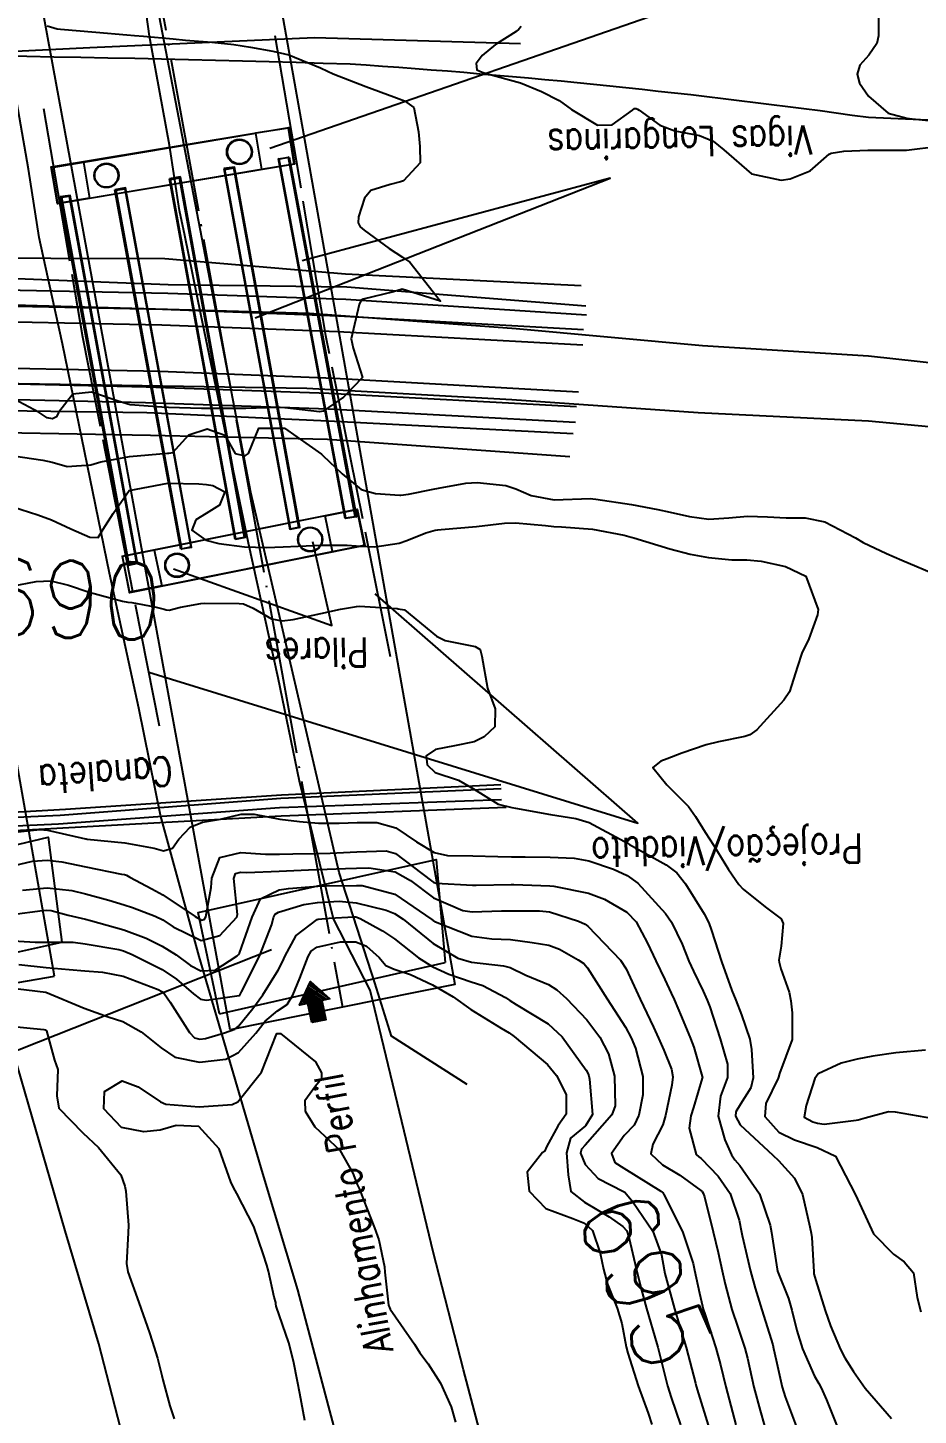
# Model space of a CAD drawing. Header units: metres. Extents: x 292545 to 299085, y 7450245 to 7463078.
# Drawn here: x 294001.4 to 294047.5, y 7462751.7 to 7462823.5 of the extents above; entities that cross this region are included whole.
import ezdxf
from ezdxf.enums import TextEntityAlignment as Align

# ---------------------------------------------------------------- set-up
doc = ezdxf.new("R2010")
doc.units = ezdxf.units.M
for name, pattern in [('CENTER', [2, 1.25, -0.25, 0.25, -0.25]), ('CONTINUO', [0]), ('TRACEJADO', [8.7, 8, -0.7]), ('TRACO-PONTO', [9.4, 8, -0.7, 0, -0.7])]:
    doc.linetypes.add(name, pattern=pattern)
for name, color, linetype in [('ALINHAMENTO_SEÇÃO', 45, 'CONTINUO'), ('ARGAMASSADO', 255, 'CONTINUO'), ('BORDO', 45, 'CONTINUO'), ('CANALETA', 151, 'Continuous'), ('Cotas', 45, 'Continuous'), ('Curvas de Nivel 1m', 11, 'Continuous'), ('Curvas de Nivel 5m', 15, 'Continuous'), ('EIXO', 45, 'CENTER'), ('LASTRO', 45, 'Continuous'), ('Linha Férrea', 20, 'Continuous'), ('PILAR', 45, 'Continuous'), ('Pontes e viadutos', 190, 'Continuous'), ('TEXTO', 45, 'Continuous'), ('TRILHO', 45, 'Continuous'), ('VIADUTO', 190, 'Continuous'), ('Vias Primárias', 230, 'Continuous'), ('VIGA', 190, 'Continuous')]:
    doc.layers.add(name, color=color, linetype=linetype)
doc.styles.add('ROMANS', font='romans', dxfattribs={"height": 0.2})
doc.styles.add('Style-STANDARD', font='STANDARD.shx')

msp = doc.modelspace()

# ---------------------------------------------------------------- hatches: boundary and pattern name
at = {"layer": 'TEXTO'}
msp.add_hatch(color=256, dxfattribs=at).paths.add_polyline_path([(294016.108, 7462771.971), (294015.901, 7462772.965), (294015.481, 7462772.877), (294016.042, 7462774.101), (294017.046, 7462773.203), (294016.625, 7462773.115), (294016.831, 7462772.122)])

# ---------------------------------------------------------------- linework, layer by layer
at = {"layer": 'ALINHAMENTO_SEÇÃO', "linetype": 'TRACO-PONTO', "flags": 128}
msp.add_lwpolyline([(294005.443, 7462840.55), (294017.697, 7462772.77)], dxfattribs=at)
at = {"layer": 'ARGAMASSADO', "linetype": 'CONTINUO'}
for points in [[(293990.593, 7462773.332, 694.831), (293989.61, 7462778.497, 690.963), (294002.474, 7462781.559, 690.577), (294003.181, 7462776.136, 694.713)], [(294011.333, 7462772.424, 694.298), (294010.228, 7462777.675, 690.941), (294022.551, 7462780.404, 690.141), (294023.003, 7462775.084, 694.278)], [(293990.593, 7462773.332, 694.831), (294003.181, 7462776.136, 694.713)], [(294011.333, 7462772.424, 694.298), (294023.003, 7462775.084, 694.278)]]:
    msp.add_polyline3d(points, dxfattribs=at)
at = {"layer": 'BORDO', "linetype": 'CONTINUO'}
msp.add_polyline3d([(293968.031, 7462821.498, 689.92), (293981.187, 7462821.826, 688.918), (293993.397, 7462821.874, 688.12), (294004.631, 7462822.432, 687.732), (294016.249, 7462822.941, 687.309), (294026.901, 7462822.635, 687.127)], dxfattribs=at)
at = {"layer": 'CANALETA', "linetype": 'CONTINUO'}
for points in [[(293984.572, 7462781.852, 690.82), (294003.091, 7462782.707, 689.889), (294014.51, 7462783.582, 689.617), (294025.911, 7462784.078, 689.161)], [(293984.575, 7462781.952, 691.026), (294003.364, 7462783.023, 690.274), (294014.55, 7462783.762, 689.979), (294025.887, 7462784.299, 689.537)], [(293984.534, 7462781.39, 690.988), (294003.008, 7462782.265, 689.944), (294014.435, 7462783.097, 689.625), (294025.918, 7462783.513, 689.178)], [(293984.449, 7462781.007, 691.324), (294002.929, 7462782.026, 690.339), (294014.519, 7462782.671, 690.004), (294026.158, 7462783.118, 689.525)]]:
    msp.add_polyline3d(points, dxfattribs=at)
at = {"layer": 'Curvas de Nivel 1m', "flags": 128}
for points, elevation in [([(294045.419, 7462824.575), (294045.417, 7462823.035), (294045.336, 7462822.637), (294044.928, 7462822.041), (294044.451, 7462821.516), (294044.32, 7462821.049), (294044.44, 7462820.579), (294044.902, 7462819.912), (294045.92, 7462819.03), (294046.89, 7462818.778), (294047.16, 7462818.748), (294048.889, 7462818.56)], 686), ([(294002.418, 7462823.545), (294002.941, 7462823.394), (294003.106, 7462823.374), (294004.94, 7462823.219), (294006.538, 7462823.095), (294006.939, 7462823.059), (294007.408, 7462823.015), (294008.937, 7462822.879), (294009.581, 7462822.819), (294010.935, 7462822.703), (294012.086, 7462822.584), (294012.933, 7462822.444), (294014.098, 7462822.241), (294014.929, 7462822.046), (294016.561, 7462821.384), (294016.92, 7462821.2), (294017.221, 7462821.073), (294018.909, 7462820.412), (294020.362, 7462819.874), (294020.898, 7462819.668), (294021.396, 7462819.322), (294021.636, 7462818.075), (294021.707, 7462817.317), (294021.722, 7462816.455), (294020.846, 7462815.538), (294020.701, 7462815.475), (294020.161, 7462815.337), (294019.17, 7462815.024), (294018.842, 7462814.632), (294018.519, 7462813.663), (294018.502, 7462813.355), (294018.618, 7462813.15), (294018.819, 7462812.979), (294020.119, 7462812.027), (294020.805, 7462811.582), (294021.178, 7462811.326), (294022.773, 7462809.31), (294020.782, 7462809.92), (294020.334, 7462809.78), (294018.774, 7462809.408), (294018.673, 7462809.352), (294018.553, 7462809.136), (294018.152, 7462807.359), (294018.254, 7462806.864), (294018.733, 7462805.35), (294017.749, 7462804.333), (294016.706, 7462803.61), (294016.514, 7462803.574), (294014.709, 7462803.779), (294014.316, 7462803.797), (294012.708, 7462803.747), (294012.39, 7462803.742), (294010.707, 7462803.748), (294010.407, 7462803.753), (294008.708, 7462803.807), (294008.362, 7462803.821), (294006.71, 7462803.943), (294006.094, 7462804.125), (294004.719, 7462804.593), (294003.75, 7462804.497), (294003.003, 7462803.537), (294002.914, 7462803.324), (294002.7, 7462803.209), (294002.418, 7462803.262), (294002.01, 7462803.55), (294000.713, 7462804.241)], 688), ([(294026.946, 7462823.522), (294026.826, 7462823.379), (294026.686, 7462823.263), (294025.62, 7462822.589), (294024.93, 7462822.021), (294024.606, 7462821.603), (294024.649, 7462821.283), (294024.921, 7462821.149), (294025.087, 7462821.112), (294026.913, 7462820.602), (294027.99, 7462820.16), (294028.9, 7462819.688), (294029.55, 7462819.223), (294030.885, 7462818.418), (294031.655, 7462818.433), (294032.695, 7462819.192), (294032.81, 7462819.275), (294032.894, 7462819.268), (294032.951, 7462819.246), (294033.044, 7462819.188), (294034.121, 7462818.408), (294034.883, 7462818.12), (294036.158, 7462817.87), (294036.877, 7462817.588), (294037.43, 7462817.134), (294038.855, 7462815.897), (294040.384, 7462815.563), (294040.851, 7462815.635), (294041.883, 7462816.054), (294042.87, 7462816.904), (294042.975, 7462816.965), (294043.622, 7462817.059), (294044.874, 7462817.113), (294046.783, 7462817.111), (294046.874, 7462817.118), (294048.548, 7462817.332)], 687), ([(294000.68, 7462801.294), (294002.202, 7462801.071), (294002.677, 7462800.967), (294003.458, 7462800.749), (294004.676, 7462800.83), (294005.198, 7462800.995), (294006.681, 7462801.269), (294008.646, 7462801.434), (294008.683, 7462801.439), (294008.713, 7462801.44), (294008.93, 7462801.468), (294009.758, 7462802.394), (294010.695, 7462802.693), (294011.62, 7462802.363), (294012.156, 7462801.428), (294012.582, 7462801.321), (294012.682, 7462801.324), (294012.84, 7462801.418), (294013.371, 7462802.738), (294014.696, 7462802.738), (294016.616, 7462801.381), (294016.682, 7462801.319), (294017.682, 7462800.374), (294018.665, 7462799.558), (294019.413, 7462799.343), (294020.662, 7462799.272), (294020.721, 7462799.271), (294021.117, 7462799.325), (294022.392, 7462799.577), (294022.658, 7462799.629), (294024.072, 7462799.879), (294024.662, 7462799.915), (294026.153, 7462799.772), (294026.658, 7462799.598), (294027.461, 7462799.252), (294028.651, 7462799.026), (294030.524, 7462799.084), (294030.652, 7462799.081), (294030.798, 7462799.062), (294032.649, 7462798.784), (294034.008, 7462798.531), (294034.645, 7462798.389), (294035.647, 7462798.159), (294036.642, 7462798.029), (294037.686, 7462798.086), (294038.643, 7462798.176), (294039.684, 7462798.145), (294040.643, 7462798.093), (294041.633, 7462798.09), (294042.641, 7462797.882), (294044.225, 7462797.054), (294044.631, 7462796.812), (294045.839, 7462796.246), (294046.622, 7462795.907), (294048.502, 7462795.113)], 688), ([(294000.649, 7462798.665), (294001.941, 7462798.253), (294002.64, 7462797.986), (294003.643, 7462797.53), (294004.629, 7462797.088), (294005.07, 7462797.074), (294005.325, 7462797.513), (294005.833, 7462798.32), (294006.663, 7462799.5), (294008.667, 7462799.885), (294010.272, 7462799.848), (294010.667, 7462799.816), (294010.989, 7462799.768), (294011.61, 7462799.441), (294011.341, 7462798.755), (294010.646, 7462798.322), (294010.11, 7462797.986), (294009.903, 7462797.457), (294010.628, 7462796.929), (294011.299, 7462796.771), (294012.625, 7462796.596), (294013.768, 7462796.557), (294014.625, 7462796.588), (294015.398, 7462796.62), (294016.626, 7462796.672), (294017.936, 7462796.671), (294018.626, 7462796.62), (294019.37, 7462796.598), (294020.627, 7462796.788), (294021.028, 7462796.926), (294022.015, 7462797.316), (294022.497, 7462797.449), (294022.635, 7462797.469), (294022.808, 7462797.48), (294024.637, 7462797.642), (294026.084, 7462797.82), (294026.639, 7462797.836), (294028.194, 7462797.688), (294028.637, 7462797.642), (294029.024, 7462797.622), (294030.636, 7462797.508), (294032.27, 7462797.194), (294032.632, 7462797.092), (294032.769, 7462797.051), (294034.626, 7462796.49), (294035.688, 7462796.218), (294036.622, 7462796.038), (294037.832, 7462795.917), (294038.621, 7462795.913), (294039.36, 7462795.849), (294040.618, 7462795.565), (294041.668, 7462795.079), (294042.308, 7462793.352), (294042.269, 7462793.073), (294041.82, 7462791.827), (294041.466, 7462791.081), (294041.231, 7462790.405), (294040.828, 7462789.087), (294040.529, 7462788.657), (294039.136, 7462787.114), (294038.771, 7462786.856), (294038.509, 7462786.769), (294037.139, 7462786.502), (294036.505, 7462786.344), (294035.25, 7462785.909), (294034.497, 7462785.627), (294034.165, 7462785.505), (294033.748, 7462785.177), (294034.48, 7462784.279), (294035.589, 7462783.153), (294035.953, 7462782.643), (294036.45, 7462781.83), (294036.908, 7462781.135), (294037.669, 7462779.889), (294038.205, 7462779.122), (294038.419, 7462778.87), (294039.559, 7462777.955), (294040.397, 7462777.341), (294040.493, 7462777.099), (294040.381, 7462775.926), (294040.269, 7462775.206), (294040.277, 7462775.101), (294040.37, 7462774.76), (294040.802, 7462773.538), (294040.886, 7462773.092), (294040.965, 7462772.469), (294040.957, 7462771.09), (294040.305, 7462769.328), (294040.252, 7462769.152), (294040.236, 7462769.101), (294039.601, 7462767.789), (294039.545, 7462767.107), (294040.265, 7462766.301), (294041.073, 7462765.9), (294042.257, 7462765.499), (294043.207, 7462765.06), (294044.233, 7462763.05), (294045.168, 7462761.04), (294046.192, 7462759.979), (294046.756, 7462759.589), (294047.23, 7462759.014), (294047.43, 7462757.745), (294047.61, 7462757.008)], 689), ([(294000.446, 7462781.788), (294002.041, 7462781.962), (294002.449, 7462781.931), (294004.19, 7462781.524), (294004.407, 7462781.485), (294004.442, 7462781.476), (294004.492, 7462781.47), (294006.441, 7462781.265), (294007.955, 7462780.994), (294008.437, 7462780.866), (294008.907, 7462780.997), (294009.234, 7462781.462), (294009.821, 7462782.088), (294010.456, 7462782.339), (294011.396, 7462782.503), (294012.463, 7462782.764), (294013.129, 7462782.754), (294014.459, 7462782.495), (294015.473, 7462782.374), (294016.457, 7462782.293), (294017.528, 7462782.299), (294018.457, 7462782.328), (294019.469, 7462782.334), (294020.454, 7462782.058), (294021.53, 7462781.319), (294022.437, 7462780.768), (294023.122, 7462780.617), (294024.436, 7462780.607), (294025.733, 7462780.568), (294026.436, 7462780.555), (294027.141, 7462780.548), (294028.436, 7462780.529), (294029.69, 7462780.476), (294030.434, 7462780.35), (294031.717, 7462779.91), (294032.427, 7462779.586), (294032.98, 7462779.184), (294034.4, 7462777.614), (294034.708, 7462777.165), (294035.263, 7462776.038), (294035.621, 7462775.151), (294035.849, 7462774.629), (294036.358, 7462773.604), (294036.565, 7462773.138), (294036.698, 7462772.786), (294037.241, 7462771.131), (294037.615, 7462769.822), (294037.608, 7462769.127), (294037.25, 7462768.169), (294037.136, 7462767.131), (294037.48, 7462765.908), (294037.817, 7462765.124), (294037.992, 7462764.866), (294038.248, 7462764.583), (294039.272, 7462763.11), (294039.818, 7462761.494), (294039.885, 7462761.103), (294040.184, 7462759.217), (294040.2, 7462759.117), (294040.207, 7462759.1), (294040.775, 7462757.696), (294040.947, 7462757.088), (294041.193, 7462756.044), (294041.498, 7462755.086), (294042.119, 7462753.677), (294042.335, 7462753.296), (294042.461, 7462753.075), (294042.732, 7462752.442), (294043.292, 7462751.062)], 691), ([(294000.427, 7462780.023), (294001.666, 7462780.322), (294002.431, 7462780.38), (294003.183, 7462780.292), (294004.428, 7462780.028), (294006.273, 7462779.653), (294006.424, 7462779.632), (294006.526, 7462779.601), (294006.706, 7462779.496), (294007.837, 7462778.899), (294008.414, 7462778.582), (294010.077, 7462777.453), (294010.4, 7462777.28), (294010.541, 7462777.309), (294010.632, 7462777.448), (294010.905, 7462778.956), (294010.937, 7462779.445), (294011.358, 7462780.517), (294012.436, 7462780.775), (294013.711, 7462780.686), (294014.436, 7462780.685), (294015.123, 7462780.706), (294016.436, 7462780.725), (294017.064, 7462780.746), (294018.437, 7462780.803), (294019.965, 7462780.864), (294020.437, 7462780.717), (294022.309, 7462779.311), (294022.422, 7462779.229), (294022.546, 7462779.184), (294024.42, 7462779.089), (294024.621, 7462779.086), (294026.421, 7462779.11), (294026.569, 7462779.11), (294028.42, 7462779.047), (294028.631, 7462779.025), (294030.415, 7462778.664), (294031.253, 7462778.359), (294032.4, 7462777.693), (294032.882, 7462777.185), (294033.478, 7462776.083), (294033.908, 7462775.175), (294034.363, 7462774.195), (294034.693, 7462773.501), (294034.847, 7462773.163), (294035.23, 7462772.266), (294035.705, 7462771.149), (294035.871, 7462770.699), (294036.303, 7462769.184), (294036.314, 7462769.14), (294036.302, 7462769.094), (294035.848, 7462767.578), (294035.722, 7462767.148), (294035.624, 7462766.507), (294035.999, 7462765.144), (294036.134, 7462765.024), (294036.251, 7462764.934), (294037.132, 7462764.027), (294037.749, 7462763.127), (294038.212, 7462761.741), (294038.341, 7462761.119), (294038.374, 7462760.945), (294038.8, 7462759.114), (294039.05, 7462758.236), (294039.39, 7462757.108), (294039.951, 7462755.287), (294039.999, 7462755.101), (294040.127, 7462754.494), (294040.445, 7462753.097), (294040.6, 7462752.601), (294041.17, 7462751.089)], 692), ([(294001.153, 7462778.825), (294002.417, 7462778.951), (294003.697, 7462778.812), (294004.414, 7462778.627), (294005.617, 7462778.302), (294006.409, 7462778.072), (294006.835, 7462777.921), (294008.014, 7462777.476), (294008.4, 7462777.291), (294008.934, 7462776.926), (294010.384, 7462776.211), (294011.35, 7462776.479), (294012.234, 7462777.432), (294012.267, 7462777.559), (294012.083, 7462779.433), (294012.165, 7462779.693), (294012.426, 7462779.757), (294012.747, 7462779.746), (294014.427, 7462779.804), (294015.944, 7462779.869), (294016.428, 7462779.886), (294017.853, 7462779.942), (294018.429, 7462779.964), (294019.063, 7462779.985), (294020.427, 7462779.781), (294021.209, 7462779.322), (294022.41, 7462778.433), (294023.919, 7462777.776), (294024.399, 7462777.706), (294025.919, 7462777.749), (294026.4, 7462777.757), (294027.883, 7462777.763), (294028.4, 7462777.695), (294029.9, 7462777.217), (294030.247, 7462777.068), (294030.39, 7462776.955), (294032.075, 7462775.193), (294032.369, 7462774.758), (294033.104, 7462773.182), (294033.777, 7462771.729), (294034.041, 7462771.173), (294034.317, 7462770.543), (294034.712, 7462769.569), (294034.785, 7462769.163), (294034.734, 7462768.726), (294034.414, 7462767.168), (294034.268, 7462766.676), (294033.756, 7462765.677), (294033.644, 7462765.176), (294034.247, 7462764.617), (294035.155, 7462764.07), (294036.234, 7462763.29), (294036.308, 7462763.223), (294036.357, 7462763.148), (294036.416, 7462762.961), (294036.88, 7462761.14), (294037.132, 7462760.075), (294037.339, 7462759.133), (294037.489, 7462758.443), (294037.845, 7462757.125), (294038.149, 7462756.201), (294038.513, 7462755.116), (294038.639, 7462754.603), (294038.982, 7462753.111), (294039.301, 7462751.902), (294039.519, 7462751.106)], 693), ([(294000.61, 7462777.568), (294002.18, 7462777.778), (294002.405, 7462777.794), (294002.626, 7462777.767), (294003.516, 7462777.533), (294004.4, 7462777.316), (294004.666, 7462777.25), (294006.392, 7462776.763), (294007.54, 7462776.335), (294008.38, 7462775.932), (294009.095, 7462775.469), (294009.832, 7462774.922), (294010.365, 7462774.648), (294011.117, 7462774.691), (294012.244, 7462775.431), (294012.314, 7462775.491), (294012.374, 7462775.57), (294013.033, 7462777.42), (294013.451, 7462778.371), (294014.415, 7462778.839), (294014.908, 7462778.903), (294016.418, 7462779.034), (294016.746, 7462779.049), (294018.419, 7462779.067), (294018.717, 7462779.057), (294020.412, 7462778.614), (294022.322, 7462777.311), (294022.392, 7462777.253), (294022.516, 7462777.184), (294024.385, 7462776.451), (294025.422, 7462776.313), (294026.383, 7462776.267), (294027.513, 7462776.117), (294028.38, 7462775.973), (294028.92, 7462775.774), (294029.894, 7462775.217), (294030.18, 7462775.022), (294030.369, 7462774.804), (294031.391, 7462773.2), (294032.331, 7462771.729), (294032.626, 7462771.187), (294032.852, 7462770.65), (294033.235, 7462769.181), (294033.233, 7462768.237), (294033.031, 7462767.182), (294032.784, 7462766.668), (294032.262, 7462766.12), (294031.617, 7462765.2), (294031.788, 7462764.737), (294032.245, 7462764.429), (294034.16, 7462763.245), (294034.233, 7462763.199), (294034.251, 7462763.188), (294034.27, 7462763.17), (294034.318, 7462763.082), (294035.286, 7462761.159), (294035.829, 7462759.511), (294035.909, 7462759.153), (294036.171, 7462757.965), (294036.317, 7462757.301), (294036.358, 7462757.147), (294036.458, 7462756.846), (294037.001, 7462755.137), (294037.243, 7462754.252), (294037.526, 7462753.129), (294038.041, 7462751.163)], 694), ([(294000.955, 7462774.976), (294002.366, 7462774.818), (294003.553, 7462774.72), (294004.364, 7462774.645), (294005.294, 7462774.581), (294006.362, 7462774.37), (294008.16, 7462773.677), (294008.354, 7462773.579), (294008.416, 7462773.542), (294008.477, 7462773.478), (294008.794, 7462773.025), (294009.785, 7462771.458), (294010.045, 7462771.179), (294010.319, 7462771.105), (294010.619, 7462771.148), (294011.593, 7462771.437), (294012.131, 7462771.626), (294012.328, 7462771.781), (294013.064, 7462772.698), (294013.587, 7462773.411), (294014.366, 7462774.688), (294014.612, 7462775.157), (294014.708, 7462775.397), (294015.296, 7462776.479), (294016.392, 7462777.314), (294016.442, 7462777.329), (294017.017, 7462777.374), (294018.308, 7462777.447), (294018.394, 7462777.44), (294018.621, 7462777.357), (294019.775, 7462776.727), (294020.383, 7462776.297), (294021.622, 7462775.318), (294022.368, 7462774.856), (294023.196, 7462774.47), (294024.361, 7462774.078), (294024.965, 7462773.887), (294026.127, 7462773.263), (294026.351, 7462773.114), (294026.69, 7462772.915), (294028.333, 7462771.9), (294029.053, 7462771.233), (294030.306, 7462769.506), (294030.407, 7462769.322), (294030.437, 7462769.218), (294030.469, 7462769.049), (294030.634, 7462767.215), (294030.267, 7462766.634), (294029.493, 7462765.995), (294029.281, 7462765.23), (294029.374, 7462764.096), (294029.504, 7462763.227), (294030.225, 7462762.685), (294031.496, 7462761.919), (294032.206, 7462761.422), (294032.4, 7462761.188), (294032.514, 7462760.873), (294032.91, 7462759.183), (294033.156, 7462758.198), (294033.43, 7462757.177), (294033.963, 7462755.345), (294034.008, 7462755.171), (294034.128, 7462754.685), (294034.514, 7462753.166), (294034.692, 7462752.576), (294035.189, 7462751.159)], 696), ([(294000.355, 7462773.783), (294002.353, 7462773.55), (294004.341, 7462772.711), (294005.575, 7462772.267), (294006.331, 7462772.027), (294007.278, 7462771.49), (294008.315, 7462770.665), (294009.03, 7462770.189), (294010.308, 7462769.917), (294011.665, 7462770.081), (294012.313, 7462770.427), (294013.215, 7462771.417), (294013.701, 7462772.041), (294014.341, 7462772.582), (294014.842, 7462772.899), (294015.136, 7462773.392), (294015.487, 7462774.264), (294015.921, 7462775.385), (294016.083, 7462775.675), (294016.378, 7462775.868), (294017.6, 7462776.149), (294018.381, 7462776.144), (294018.945, 7462775.918), (294019.596, 7462775.342), (294019.949, 7462774.917), (294020.367, 7462774.73), (294021.222, 7462774.463), (294022.359, 7462773.918), (294023.416, 7462773.299), (294024.343, 7462772.64), (294025.91, 7462771.685), (294026.326, 7462771.438), (294026.581, 7462771.257), (294028.309, 7462769.806), (294028.76, 7462769.235), (294029.272, 7462768.246), (294029.263, 7462767.23), (294028.861, 7462766.64), (294028.256, 7462765.539), (294028.16, 7462765.335), (294028.052, 7462765.242), (294027.258, 7462764.235), (294027.35, 7462763.249), (294028.22, 7462762.348), (294029.606, 7462761.832), (294030.209, 7462761.598), (294030.624, 7462761.214), (294031.03, 7462760.046), (294031.206, 7462759.205), (294031.413, 7462758.439), (294031.908, 7462757.194), (294032.151, 7462756.404), (294032.379, 7462755.188), (294032.452, 7462754.864), (294032.993, 7462753.181), (294033.507, 7462751.76), (294033.703, 7462751.174)], 697), ([(294000.326, 7462771.801), (294002.255, 7462771.62), (294002.324, 7462771.601), (294002.384, 7462771.549), (294002.797, 7462770.032), (294002.984, 7462769.54), (294002.922, 7462768.173), (294003.033, 7462767.539), (294004.264, 7462766.271), (294005.079, 7462765.512), (294006.239, 7462764.097), (294006.446, 7462763.498), (294006.484, 7462763.244), (294006.627, 7462761.496), (294006.619, 7462761.084), (294006.527, 7462759.497), (294006.595, 7462759.079), (294007.157, 7462757.49), (294007.716, 7462755.908), (294007.85, 7462755.483), (294008.124, 7462754.608), (294008.348, 7462753.709), (294008.401, 7462753.476), (294008.773, 7462752.143), (294008.986, 7462751.467)], 698), ([(294015.743, 7462751.385), (294015.487, 7462752.77), (294015.372, 7462753.391), (294015.172, 7462754.443), (294014.919, 7462755.398), (294014.276, 7462757.293), (294014.254, 7462757.409), (294014.248, 7462757.493), (294014.166, 7462757.759), (294013.879, 7462759.112), (294013.794, 7462759.414), (294013.596, 7462760.012), (294013.111, 7462761.421), (294012.23, 7462763.135), (294012.055, 7462763.432), (294011.931, 7462763.738), (294011.318, 7462765.439), (294010.27, 7462766.601), (294009.099, 7462766.639), (294008.267, 7462766.4), (294007.429, 7462766.325), (294006.269, 7462766.546), (294005.359, 7462767.509), (294005.388, 7462768.413), (294006.297, 7462768.955), (294007.136, 7462768.65), (294008.287, 7462767.873), (294008.565, 7462767.755), (294010.285, 7462767.62), (294011.995, 7462767.724), (294012.287, 7462767.868), (294013.517, 7462769.412), (294014.292, 7462771.37), (294014.309, 7462771.4), (294014.497, 7462771.398), (294016.309, 7462769.942), (294016.615, 7462769.377), (294016.608, 7462769.069), (294016.296, 7462768.686), (294015.747, 7462767.926), (294015.774, 7462767.385), (294016.271, 7462766.571), (294017.563, 7462765.367), (294018.241, 7462764.184), (294018.464, 7462763.585), (294018.578, 7462763.355), (294018.784, 7462762.792), (294019.357, 7462761.343), (294019.585, 7462760.727), (294019.865, 7462759.335), (294019.894, 7462759.048), (294020.072, 7462757.341), (294020.16, 7462757.141), (294021.416, 7462755.321), (294021.696, 7462754.884), (294022.123, 7462754.308), (294022.765, 7462753.303), (294023.313, 7462752.086), (294023.548, 7462751.295)], 698), ([(294047.857, 7462770.546), (294046.317, 7462770.401), (294045.127, 7462770.229), (294044.313, 7462770.078), (294043.499, 7462769.87), (294042.305, 7462769.318), (294042.132, 7462769.073), (294041.689, 7462767.672), (294041.571, 7462767.081), (294042.035, 7462766.838), (294042.27, 7462766.768), (294042.619, 7462766.717), (294044.272, 7462766.929), (294044.374, 7462766.947), (294044.73, 7462767.045), (294045.939, 7462767.373), (294046.278, 7462767.353), (294048.273, 7462767)], 688)]:
    msp.add_lwpolyline(points, dxfattribs=dict(at, elevation=elevation))
at = {"layer": 'Curvas de Nivel 5m', "flags": 128}
for points, elevation in [([(294000.603, 7462794.564), (294001.855, 7462794.801), (294002.606, 7462794.824), (294003.52, 7462794.615), (294004.6, 7462794.253), (294006.32, 7462793.779), (294006.595, 7462793.734), (294006.809, 7462793.711), (294007.995, 7462793.479), (294008.467, 7462793.357), (294008.581, 7462793.325), (294008.731, 7462793.318), (294009.321, 7462793.463), (294010.38, 7462793.658), (294010.586, 7462793.674), (294012.353, 7462793.666), (294012.586, 7462793.634), (294013.078, 7462793.423), (294014.028, 7462792.859), (294014.577, 7462792.766), (294015.149, 7462792.823), (294016.58, 7462793.135), (294017.597, 7462793.365), (294018.427, 7462793.511), (294018.585, 7462793.513), (294020.52, 7462793.395), (294020.584, 7462793.391), (294020.909, 7462793.327), (294022.569, 7462791.966), (294023.01, 7462791.746), (294024.564, 7462791.433), (294024.822, 7462791.277), (294024.907, 7462790.929), (294025.207, 7462789.273), (294025.591, 7462788.205), (294025.577, 7462787.269), (294025.02, 7462786.763), (294024.505, 7462786.495), (294023.493, 7462786.285), (294022.501, 7462786.109), (294022.031, 7462785.782), (294022.086, 7462785.314), (294022.489, 7462784.91), (294023.703, 7462784.51), (294024.481, 7462784.069), (294025.756, 7462783.267), (294026.461, 7462783.096), (294026.656, 7462783.063), (294028.458, 7462782.733), (294029.769, 7462782.533), (294030.454, 7462782.325), (294032.293, 7462781.343), (294032.444, 7462781.249), (294032.546, 7462781.189), (294034.433, 7462780.136), (294034.992, 7462779.725), (294035.433, 7462779.155), (294036.4, 7462777.607), (294036.65, 7462777.137), (294036.793, 7462776.732), (294037.306, 7462775.131), (294037.843, 7462773.64), (294038.042, 7462773.123), (294038.342, 7462772.374), (294038.769, 7462771.116), (294038.86, 7462770.572), (294038.947, 7462769.114), (294038.813, 7462768.597), (294038.282, 7462767.744), (294038.048, 7462767.351), (294038.03, 7462767.122), (294038.268, 7462766.675), (294039.958, 7462765.103), (294040.25, 7462764.835), (294041.071, 7462763.917), (294041.494, 7462763.081), (294041.878, 7462761.405), (294041.944, 7462761.074), (294041.972, 7462760.845), (294042.071, 7462759.072), (294042.085, 7462758.975), (294042.178, 7462758.619), (294042.663, 7462757.065), (294042.94, 7462756.274), (294043.45, 7462755.06), (294043.689, 7462754.617), (294044.122, 7462753.918), (294044.735, 7462753.044), (294046.09, 7462751.482)], 690), ([(294000.383, 7462776.226), (294001.802, 7462776.136), (294002.382, 7462776.135), (294003.777, 7462776.134), (294004.381, 7462776.055), (294006.125, 7462775.754), (294006.376, 7462775.687), (294006.822, 7462775.496), (294008.365, 7462774.715), (294009.113, 7462774.222), (294010, 7462773.455), (294010.349, 7462773.177), (294010.657, 7462773.138), (294012.352, 7462773.371), (294012.386, 7462773.396), (294012.409, 7462773.429), (294012.483, 7462773.557), (294013.4, 7462775.415), (294014.037, 7462777.053), (294014.136, 7462777.404), (294014.217, 7462777.581), (294014.397, 7462777.691), (294015.703, 7462778.087), (294016.405, 7462778.19), (294017.527, 7462778.248), (294018.405, 7462778.173), (294019.952, 7462777.784), (294020.397, 7462777.618), (294020.831, 7462777.326), (294022.381, 7462776.069), (294023.661, 7462775.297), (294024.371, 7462775.093), (294026.019, 7462774.914), (294026.369, 7462774.822), (294027.189, 7462774.427), (294028.36, 7462773.938), (294028.791, 7462773.668), (294029.281, 7462773.226), (294030.336, 7462772.116), (294031.008, 7462771.21), (294031.463, 7462770.352), (294031.767, 7462769.198), (294031.811, 7462767.666), (294031.625, 7462767.2), (294030.257, 7462765.621), (294030.057, 7462765.42), (294030.01, 7462765.222), (294030.247, 7462764.621), (294030.927, 7462763.897), (294032.233, 7462763.231), (294032.294, 7462763.189), (294032.714, 7462762.696), (294033.756, 7462761.174), (294034.191, 7462759.95), (294034.331, 7462759.169), (294034.371, 7462758.978), (294034.867, 7462757.163), (294035.184, 7462756.123), (294035.477, 7462755.157), (294035.954, 7462753.312), (294035.995, 7462753.151), (294036.107, 7462752.765), (294036.61, 7462751.142)], 695)]:
    msp.add_lwpolyline(points, dxfattribs=dict(at, elevation=elevation))
at = {"layer": 'EIXO', "linetype": 'CONTINUO'}
for points in [[(294030.173, 7462807.824, 687.671), (294017.499, 7462808.523, 687.82), (294008.382, 7462808.865, 687.949), (293996.598, 7462809.108, 688.088), (293983.769, 7462809.046, 688.294), (293972.652, 7462808.727, 688.425)], [(294029.794, 7462803.833, 687.637), (294017, 7462804.523, 687.825), (294007.539, 7462804.848, 687.978), (293996.328, 7462805.11, 688.157), (293984.089, 7462805.054, 688.312), (293971.188, 7462804.616, 688.475)]]:
    msp.add_polyline3d(points, dxfattribs=at)
at = {"layer": 'LASTRO', "linetype": 'CONTINUO'}
for points in [[(294030.039, 7462810.106, 687.453), (294017.856, 7462810.7, 687.724), (294008.512, 7462811.488, 687.94), (293996.7, 7462811.536, 688.12), (293983.996, 7462811.371, 688.198), (293972.102, 7462811.379, 688.164)], [(294030.278, 7462809.04, 687.658), (294017.92, 7462810.027, 687.872), (294008.683, 7462810.151, 688.042), (293996.915, 7462810.62, 688.182), (293984.018, 7462810.38, 688.32), (293972.295, 7462810.35, 688.459)], [(294029.635, 7462802.439, 687.596), (294016.953, 7462803.095, 687.799), (294007.587, 7462803.526, 687.958), (293996.399, 7462803.689, 688.125), (293984.234, 7462803.673, 688.258), (293970.7, 7462803.266, 688.433)], [(294029.455, 7462801.246, 687.18), (294016.931, 7462802.144, 687.504), (294007.768, 7462802.356, 687.502), (293996.358, 7462802.562, 687.574), (293983.754, 7462802.758, 687.767), (293970.786, 7462801.797, 687.751)]]:
    msp.add_polyline3d(points, dxfattribs=at)
at = {"layer": 'Linha Férrea', "linetype": 'Continuous'}
for points in [[(293810.687, 7462782.772), (293828.534, 7462786.666), (293844.429, 7462789.102), (293862.048, 7462793.171), (293885.031, 7462797.522), (293897.107, 7462799.82), (293915.001, 7462803.186), (293929.207, 7462805.399), (293947.856, 7462807.715), (293966.89, 7462809.167), (293981.7, 7462809.644), (294015.999, 7462808.683), (294026.69, 7462807.882), (294036.312, 7462807.007), (294044.903, 7462806.482), (294059.686, 7462804.85), (294077.405, 7462802.981), (294095.345, 7462801.734), (294114.706, 7462800.067)], [(293801.633, 7462774.869), (293830.211, 7462781.247), (293862.671, 7462788.483), (293885.788, 7462793.468), (293897.808, 7462796.005), (293915.525, 7462799.187), (293929.667, 7462801.256), (293948.227, 7462803.555), (293966.921, 7462804.896), (293981.806, 7462805.356), (294015.861, 7462804.803), (294026.459, 7462804.217), (294036.094, 7462803.539), (294044.903, 7462803.108), (294059.597, 7462801.731), (294077.266, 7462800.141), (294095.035, 7462798.704), (294114.742, 7462796.958)]]:
    msp.add_lwpolyline(points, dxfattribs=at)
at = {"layer": 'PILAR', "linetype": 'CONTINUO'}
for points in [[(294002.631, 7462816.253, 695.661), (294014.922, 7462818.298, 694.9)], [(294004.303, 7462816.504, 694.062), (294013.205, 7462817.999, 693.515), (294013.511, 7462816.138, 693.481)], [(294013.511, 7462816.138, 693.481), (294015.199, 7462816.416, 694.055), (294014.902, 7462818.256, 694.184), (294013.205, 7462817.999, 693.515)], [(294014.902, 7462818.256, 694.184), (294014.922, 7462818.298, 694.9), (294015.225, 7462816.395, 694.862), (294015.199, 7462816.416, 694.055)], [(294004.607, 7462814.642, 694.042), (294002.967, 7462814.365, 694.864), (294002.659, 7462816.222, 694.86), (294004.303, 7462816.504, 694.062)], [(294015.225, 7462816.395, 694.862), (294002.951, 7462814.338, 695.646)], [(294004.303, 7462816.504, 694.062), (294004.607, 7462814.642, 694.042), (294013.511, 7462816.138, 693.481)], [(294002.967, 7462814.365, 694.864), (294002.951, 7462814.338, 695.646), (294002.631, 7462816.253, 695.661), (294002.659, 7462816.222, 694.86)], [(294006.302, 7462796.105, 695.871), (294018.46, 7462798.542, 695.108)], [(294016.796, 7462798.189, 693.712), (294018.447, 7462798.517, 694.31), (294018.828, 7462796.675, 694.286)], [(294018.447, 7462798.517, 694.31), (294018.46, 7462798.542, 695.108), (294018.861, 7462796.665, 695.092), (294018.828, 7462796.675, 694.286)], [(294017.177, 7462796.351, 693.701), (294016.796, 7462798.189, 693.712), (294007.961, 7462796.417, 694.275)], [(294007.961, 7462796.417, 694.275), (294006.324, 7462796.085, 695.059)], [(294018.861, 7462796.665, 695.092), (294006.68, 7462794.219, 696.142)], [(294007.961, 7462796.417, 694.275), (294008.348, 7462794.581, 694.273), (294017.177, 7462796.351, 693.701)], [(294017.177, 7462796.351, 693.701), (294018.828, 7462796.675, 694.286)], [(294006.324, 7462796.085, 695.059), (294006.302, 7462796.105, 695.871), (294006.68, 7462794.219, 696.142), (294006.69, 7462794.248, 695.084)], [(294008.348, 7462794.581, 694.273), (294006.69, 7462794.248, 695.084), (294006.324, 7462796.085, 695.059)]]:
    msp.add_polyline3d(points, dxfattribs=at)
for centre, radius in [((294012.365, 7462817.028), 0.654), ((294012.371, 7462817.027), 0.62), ((294005.494, 7462815.81), 0.631), ((294005.488, 7462815.805), 0.607), ((294016.026, 7462796.976), 0.633), ((294016.027, 7462796.976), 0.612), ((294009.144, 7462795.634), 0.624), ((294009.14, 7462795.64), 0.59)]:
    msp.add_circle(centre, radius, dxfattribs=at)
at = {"layer": 'Pontes e viadutos'}
msp.add_lwpolyline([(294024.145, 7462768.76), (294020.233, 7462771.264), (294019.379, 7462774.034), (294017.523, 7462779.744), (294012.958, 7462799.408), (294008.241, 7462823.998), (294006.231, 7462843.743), (294006.2, 7462844.876), (294008.364, 7462847.386)], dxfattribs=at)
at = {"layer": 'TEXTO', "linetype": 'CONTINUO', "flags": 128}
for points in [[(294016.541, 7462773.654), (294016, 7462774.009)], [(294016.739, 7462772.568), (294015.663, 7462773.274)], [(294016.71, 7462772.707), (294015.705, 7462773.366)], [(294016.681, 7462772.845), (294015.747, 7462773.458)], [(294016.652, 7462772.984), (294015.789, 7462773.55)], [(294016.632, 7462773.117), (294015.831, 7462773.641)], [(294016.77, 7462773.145), (294015.874, 7462773.733)], [(294016.908, 7462773.174), (294015.916, 7462773.825)], [(294017.04, 7462773.207), (294015.958, 7462773.917)], [(294015.494, 7462772.906), (294015.524, 7462772.886)], [(294015.536, 7462772.998), (294015.662, 7462772.915)], [(294015.578, 7462773.09), (294015.801, 7462772.944)], [(294016.767, 7462772.43), (294015.62, 7462773.182)], [(294016.796, 7462772.291), (294015.922, 7462772.864)], [(294016.825, 7462772.153), (294015.951, 7462772.726)], [(294016.724, 7462772.099), (294015.98, 7462772.588)], [(294016.008, 7462772.449), (294016.585, 7462772.071)], [(294016.037, 7462772.311), (294016.447, 7462772.042)], [(294016.066, 7462772.172), (294016.309, 7462772.013)], [(294016.095, 7462772.034), (294016.17, 7462771.984)]]:
    msp.add_lwpolyline(points, dxfattribs=at)
at = {"layer": 'TEXTO', "linetype": 'CONTINUO'}
for points in [[(294013.936, 7462817.222, 0), (294037.034, 7462825.243, 0)], [(294013.178, 7462808.448, 0), (294031.539, 7462815.664, 0), (294015.613, 7462811.392, 0)], [(294008.95, 7462795.447, 0), (294017.141, 7462792.518, 0), (294016.165, 7462796.852, 0)], [(294007.674, 7462790.113, 0), (294032.976, 7462782.298, 0), (294019.397, 7462794.165, 0)], [(293994.531, 7462777.493, 0), (293988.904, 7462765.804, 0), (294014.034, 7462775.76, 0)]]:
    msp.add_polyline3d(points, dxfattribs=at)
msp.add_polyline3d([(294016.108, 7462771.971, 0), (294015.901, 7462772.965, 0), (294015.481, 7462772.877, 0), (294016.042, 7462774.101, 0), (294017.046, 7462773.203, 0), (294016.625, 7462773.115, 0), (294016.831, 7462772.122, 0)], close=True, dxfattribs=at)
at = {"layer": 'TRILHO', "linetype": 'CONTINUO'}
for points in [[(294030.321, 7462808.588, 687.92), (294017.879, 7462809.388, 688.052), (294008.659, 7462809.706, 688.179), (293996.762, 7462809.935, 688.336), (293983.695, 7462809.894, 688.544), (293972.772, 7462809.592, 688.668)], [(294030.129, 7462807.025, 687.788), (294017.462, 7462807.724, 687.959), (294008.359, 7462808.065, 688.088), (293996.592, 7462808.308, 688.21), (293983.783, 7462808.246, 688.418), (293972.421, 7462807.92, 688.558)], [(294029.913, 7462804.587, 687.834), (294017.275, 7462805.306, 688.026), (294008.246, 7462805.658, 688.173), (293996.455, 7462805.904, 688.366), (293984.124, 7462805.843, 688.518), (293971.472, 7462805.437, 688.681)], [(294029.751, 7462803.034, 687.809), (294016.965, 7462803.724, 687.99), (294007.516, 7462804.049, 688.142), (293996.321, 7462804.31, 688.316), (293984.105, 7462804.254, 688.474), (293970.753, 7462803.797, 688.642)]]:
    msp.add_polyline3d(points, dxfattribs=at)
at = {"layer": 'VIADUTO', "linetype": 'TRACEJADO', "flags": 128}
for points in [[(294014.204, 7462823.051), (294016.827, 7462807.533), (294020.162, 7462790.914)], [(294002.233, 7462819.276), (294004.252, 7462807.453), (294008.214, 7462787.325)]]:
    msp.add_lwpolyline(points, dxfattribs=at)
at = {"layer": 'VIADUTO', "linetype": 'CONTINUO'}
for points in [[(294002.805, 7462774.378, 696.015), (293990.961, 7462841.494, 695.338), (293978.945, 7462840.017, 696.057)], [(294011.894, 7462771.592, 696.297), (293999.391, 7462839.563, 695.597), (294011.495, 7462841.537, 694.947)], [(294011.495, 7462841.537, 694.947), (294023.501, 7462773.949, 695.587), (294011.894, 7462771.592, 696.297)], [(293978.945, 7462840.017, 696.057), (293990.919, 7462772.313, 696.75), (294002.805, 7462774.378, 696.015)]]:
    msp.add_polyline3d(points, dxfattribs=at)
at = {"layer": 'Vias Primárias', "elevation": 700.188}
for points in [[(294025.74, 7462747.282), (294023.955, 7462753.994), (294022.383, 7462760.108), (294020.885, 7462766.359), (294019.138, 7462773.643), (294017.227, 7462777.348), (294015.483, 7462784.463), (294014.378, 7462789.809), (294012.829, 7462796.774), (294010.371, 7462808.626), (294009.551, 7462812.707), (294009.262, 7462813.996), (294008.752, 7462817.382), (294007.722, 7462823.012), (294006.793, 7462829.737)], [(294018.775, 7462745.393), (294016.981, 7462752.14), (294015.384, 7462758.142), (294013.578, 7462764.158), (294010.283, 7462775.385), (294008.29, 7462782.712), (294007.17, 7462788.242), (294005.65, 7462795.23), (294003.217, 7462807.092), (294002.342, 7462811.092), (294002.006, 7462812.6), (294001.461, 7462816.136), (294000.45, 7462821.873), (293999.456, 7462828.923)], [(294006.624, 7462749.397), (294005.098, 7462755.355), (294003.351, 7462761.191), (294000.132, 7462772.33), (293997.989, 7462779.905), (293996.641, 7462785.823), (293995.073, 7462793.027), (293992.716, 7462804.653), (293991.804, 7462808.473), (293991.295, 7462810.671), (293990.749, 7462814.519), (293989.851, 7462820.307), (293988.74, 7462827.586)]]:
    msp.add_lwpolyline(points, dxfattribs=at)
at = {"layer": 'Vias Primárias'}
msp.add_lwpolyline([(293044.903, 7462779.523, 0.047074), (293073.854, 7462775.284, 0.064852), (293113.583, 7462773.071, 0.026219), (293159.088, 7462771.016, -0.001975), (293243.861, 7462767.167), (293350.891, 7462760.3), (293407.856, 7462758.602), (293438.406, 7462760.594), (293551.983, 7462766.74), (293631.258, 7462770.6), (293709.401, 7462780.501), (293766.934, 7462787.485), (293814.938, 7462795.125), (293877.162, 7462807.598), (293928.993, 7462820.468, -0.022133), (294018.089, 7462821.584, -0.018306), (294044.903, 7462818.821), (294070.355, 7462817.674), (294154.858, 7462809.488), (294217.56, 7462801.675), (294256.98, 7462791.42)], format="xyb", dxfattribs=at)
at = {"layer": 'VIGA', "linetype": 'CONTINUO'}
for points in [[(294014.937, 7462816.749, 695.139), (294014.9, 7462816.732, 696.279), (294014.429, 7462816.645, 696.279), (294014.389, 7462816.669, 695.149)], [(294008.745, 7462815.634, 695.517), (294008.79, 7462815.599, 696.902), (294009.267, 7462815.686, 696.902), (294009.298, 7462815.732, 695.494)], [(294011.563, 7462816.163, 695.325), (294011.613, 7462816.122, 696.711), (294012.075, 7462816.198, 696.711), (294012.111, 7462816.243, 695.323)], [(294005.922, 7462815.073, 695.684), (294005.978, 7462815.055, 697.077), (294006.442, 7462815.118, 697.077), (294006.48, 7462815.163, 695.678)], [(294003.096, 7462814.706, 695.867), (294003.157, 7462814.682, 697.145), (294003.559, 7462814.732, 697.145), (294003.615, 7462814.768, 695.86)], [(294017.842, 7462798.051, 695.329), (294017.874, 7462798.097, 696.503), (294018.35, 7462798.167, 696.503), (294018.425, 7462798.149, 695.343)], [(294012.143, 7462796.969, 695.689), (294012.159, 7462796.999, 697.087), (294012.636, 7462797.085, 697.087), (294012.668, 7462797.066, 695.686)], [(294014.974, 7462797.495, 695.511), (294015.011, 7462797.526, 696.901), (294015.445, 7462797.605, 696.901), (294015.494, 7462797.587, 695.516)], [(294009.343, 7462796.463, 695.868), (294009.368, 7462796.495, 697.267), (294009.849, 7462796.585, 697.267), (294009.888, 7462796.563, 695.87)], [(294006.618, 7462795.628, 696.053), (294006.651, 7462795.673, 697.33), (294007.051, 7462795.748, 697.33), (294007.103, 7462795.725, 696.047)]]:
    msp.add_polyline3d(points, close=True, dxfattribs=at)
for points in [[(294017.842, 7462798.051, 695.329), (294014.389, 7462816.669, 695.149)], [(294017.879, 7462798.08, 0), (294014.429, 7462816.645, 0)], [(294018.35, 7462798.167, 0), (294014.9, 7462816.732, 0)], [(294014.937, 7462816.749, 695.139), (294018.425, 7462798.149, 695.343)], [(294012.143, 7462796.969, 695.689), (294008.745, 7462815.634, 695.517)], [(294012.636, 7462797.085, 697.087), (294009.267, 7462815.686, 696.902)], [(294009.298, 7462815.732, 695.494), (294012.668, 7462797.066, 695.686)], [(294011.563, 7462816.163, 695.325), (294014.974, 7462797.495, 695.511)], [(294015.011, 7462797.526, 0), (294011.613, 7462816.122, 696.711)], [(294015.445, 7462797.605, 0), (294012.075, 7462816.198, 0)], [(294015.494, 7462797.587, 695.516), (294012.111, 7462816.243, 695.323)], [(294009.343, 7462796.463, 695.868), (294005.922, 7462815.073, 695.684)], [(294005.978, 7462815.055, 697.077), (294009.368, 7462796.495, 697.267)], [(294006.442, 7462815.118, 697.077), (294009.849, 7462796.585, 697.267)], [(294009.888, 7462796.563, 695.87), (294006.48, 7462815.163, 695.678)], [(294008.79, 7462815.599, 696.902), (294012.159, 7462796.999, 697.087)], [(294006.618, 7462795.628, 696.053), (294003.096, 7462814.706, 695.867)], [(294003.157, 7462814.682, 697.145), (294006.651, 7462795.673, 697.33)], [(294003.559, 7462814.732, 697.145), (294007.051, 7462795.748, 697.33)], [(294007.103, 7462795.725, 696.047), (294003.615, 7462814.768, 695.86)]]:
    msp.add_polyline3d(points, dxfattribs=at)

# ---------------------------------------------------------------- texts
at = {"layer": 'Cotas', "style": 'Style-STANDARD'}
for s, rotation, p in [('690', 358.49922, (294003.714, 7462793.875, 690)), ('695', 293.98015, (294033.343, 7462758.658, 695))]:
    msp.add_text(s, height=4, rotation=rotation, dxfattribs=at).set_placement(p, align=Align.MIDDLE_CENTER)
at = {"layer": 'TEXTO', "style": 'ROMANS', "width": 0.8}
for s, rotation, p in [('Vigas Longarinas', 181, (294041.97, 7462818.402)), ('Pilares', 181, (294019.018, 7462791.905)), ('Canaleta', 183.98195, (294008.849, 7462785.744)), ('Projeção/Viaduto', 181, (294044.587, 7462781.754)), ('Alinhamento Perfil', 100.33965, (294020.326, 7462755.009))]:
    msp.add_text(s, height=1.5, rotation=rotation, dxfattribs=at).set_placement(p)

doc.saveas('drawing.dxf')
